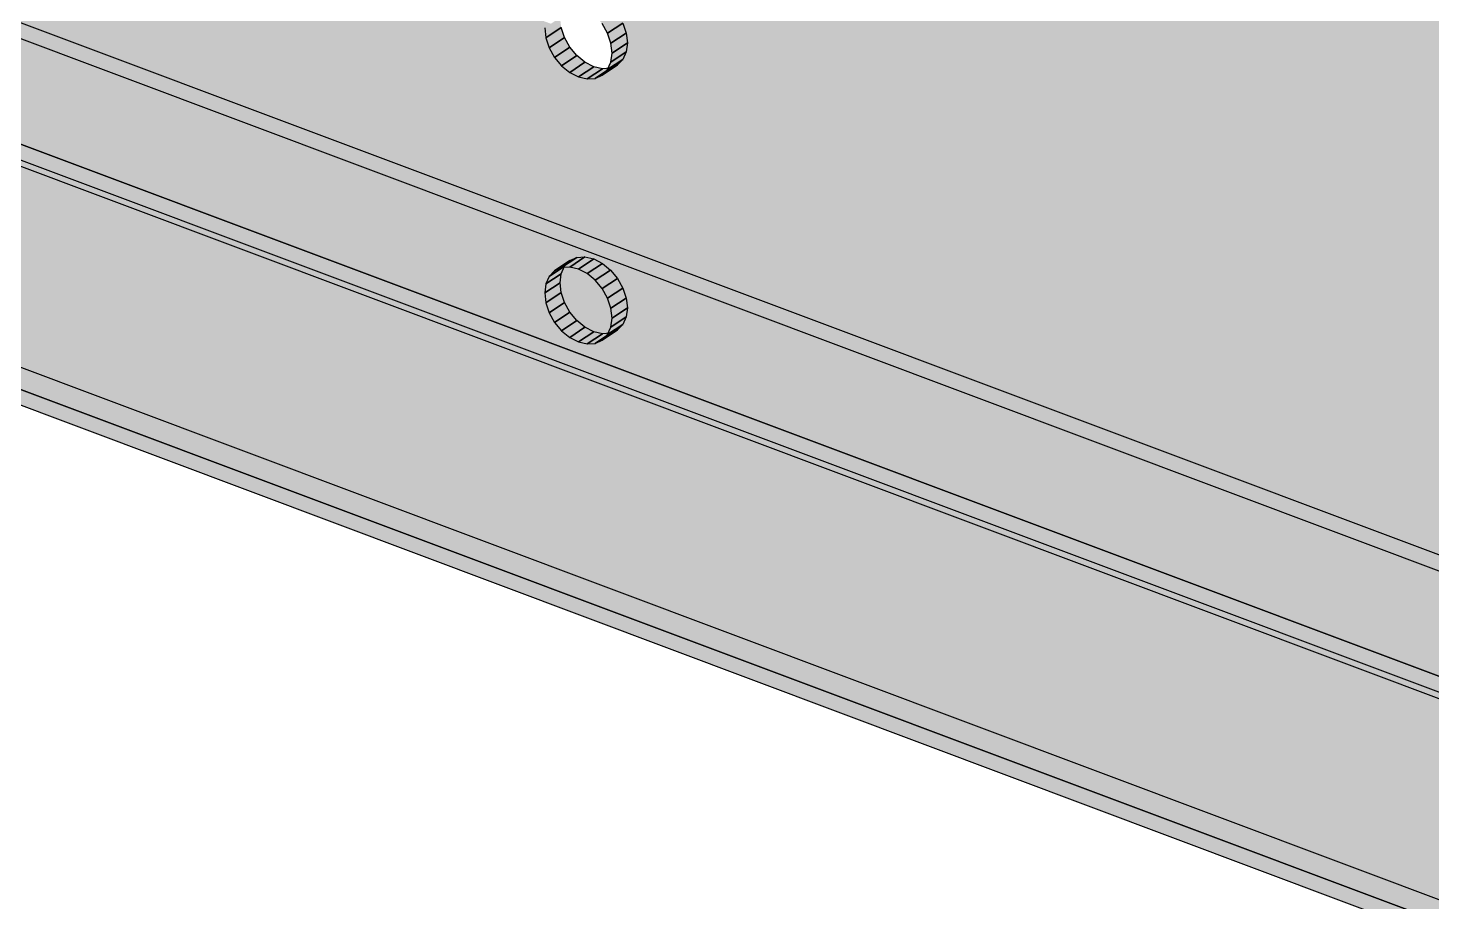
# Model space of a CAD drawing. Header units: millimetres. Extents: x 50 to 612415, y 2 to 4150.
# Drawn here: x 506437.7 to 506584.9, y 2589.8 to 2681.4 of the extents above; entities that cross this region are included whole.
import ezdxf

# ---------------------------------------------------------------- set-up
doc = ezdxf.new("R2010")
doc.units = ezdxf.units.MM
doc.layers.add('HATCH', color=8, linetype='Continuous', lineweight=9)
doc.layers.add('OUTLINE', color=7, linetype='Continuous', lineweight=25)

msp = doc.modelspace()

# ---------------------------------------------------------------- hatches: boundary and pattern name
at = {"layer": 'HATCH', "true_color": 0x5b747f}
for points in [[(505686.838, 3024.324), (505674.414, 3015.847), (506700.147, 2613.081)], [(505686.838, 3024.324), (506700.147, 2613.081), (506700.511, 2615.94)], [(505686.838, 3024.324), (506700.511, 2615.94), (506701.579, 2618.332)], [(505686.838, 3024.324), (506701.579, 2618.332), (506703.278, 2620.092)], [(505686.838, 3024.324), (506703.278, 2620.092), (506705.493, 2621.101)], [(505686.838, 3024.324), (506705.493, 2621.101), (506708.072, 2621.29)], [(505686.838, 3024.324), (506708.072, 2621.29), (506710.839, 2620.646)], [(507734.839, 2269.056), (505686.838, 3024.324), (506710.839, 2620.646)], [(506698.543, 2612.012), (505672.81, 3014.778), (505685.235, 3023.255)], [(506698.907, 2614.871), (506698.543, 2612.012), (505685.235, 3023.255)], [(506699.975, 2617.262), (506698.907, 2614.871), (505685.235, 3023.255)], [(506701.674, 2619.022), (506699.975, 2617.262), (505685.235, 3023.255)], [(506703.889, 2620.031), (506701.674, 2619.022), (505685.235, 3023.255)], [(506706.468, 2620.221), (506703.889, 2620.031), (505685.235, 3023.255)], [(506709.235, 2619.577), (506706.468, 2620.221), (505685.235, 3023.255)], [(506709.235, 2619.577), (505685.235, 3023.255), (507733.236, 2267.986)], [(506703.278, 2603.722), (505674.414, 3015.847), (506496.993, 2684.981)], [(506703.278, 2603.722), (506701.579, 2606.757), (505674.414, 3015.847)], [(506701.579, 2606.757), (506700.511, 2609.949), (505674.414, 3015.847)], [(506700.511, 2609.949), (506700.147, 2613.081), (505674.414, 3015.847)], [(506495.389, 2683.912), (505672.81, 3014.778), (506701.674, 2602.653)], [(505672.81, 3014.778), (506699.975, 2605.688), (506701.674, 2602.653)], [(505672.81, 3014.778), (506698.907, 2608.88), (506699.975, 2605.688)], [(505672.81, 3014.778), (506698.543, 2612.012), (506698.907, 2608.88)], [(505788.629, 2913.587), (507677.956, 2216.548), (505788.629, 2925.046)], [(505787.025, 2923.977), (507676.353, 2215.479), (505787.025, 2912.518)], [(507653.899, 2185.463), (505764.571, 2893.96), (505764.571, 2912.48)], [(507653.899, 2203.982), (505764.571, 2912.48), (506067.698, 2808.878)], [(507653.899, 2203.982), (507653.899, 2185.463), (505764.571, 2912.48)], [(505766.175, 2913.549), (505766.175, 2895.03), (507655.503, 2186.532)], [(506069.302, 2809.947), (505766.175, 2913.549), (507655.503, 2205.051)], [(505766.175, 2913.549), (507655.503, 2186.532), (507655.503, 2205.051)], [(507676.353, 2202.747), (505787.025, 2911.245), (505787.025, 2912.518)], [(507676.353, 2204.02), (507676.353, 2202.747), (505787.025, 2912.518)], [(507676.353, 2215.479), (507676.353, 2204.02), (505787.025, 2912.518)], [(505788.629, 2913.587), (505788.629, 2912.314), (507677.956, 2203.816)], [(505788.629, 2913.587), (507677.956, 2203.816), (507677.956, 2205.089)], [(505788.629, 2913.587), (507677.956, 2205.089), (507677.956, 2216.548)], [(507677.956, 2203.816), (505788.629, 2912.314), (505788.629, 2909.999)], [(507677.956, 2203.816), (505788.629, 2909.999), (507677.956, 2201.501)], [(505766.175, 2895.03), (505766.175, 2897.345), (507655.503, 2188.847)], [(507655.503, 2186.532), (505766.175, 2895.03), (507655.503, 2188.847)], [(506071.106, 2838.21), (506071.226, 2839.154), (506491.981, 2680.382)], [(506071.226, 2839.154), (506491.861, 2681.416), (506491.981, 2680.382)], [(506069.302, 2837.726), (506072.71, 2813.477), (506496.993, 2657.202)], [(506496.993, 2677.342), (506069.302, 2837.726), (506496.993, 2657.202)], [(506494.498, 2679.396), (506493.937, 2680.398), (506069.302, 2837.726)], [(506495.229, 2678.515), (506494.498, 2679.396), (506069.302, 2837.726)], [(506493.937, 2680.398), (506493.585, 2681.451), (506069.302, 2837.726)], [(506496.08, 2677.815), (506495.229, 2678.515), (506069.302, 2837.726)], [(506496.993, 2677.342), (506496.08, 2677.815), (506069.302, 2837.726)], [(506070.193, 2836.84), (506070.753, 2837.421), (506491.981, 2680.382)], [(506070.753, 2837.421), (506071.106, 2838.21), (506491.981, 2680.382)], [(506495.389, 2656.133), (506071.106, 2812.408), (506067.698, 2836.657)], [(506067.698, 2836.657), (506068.611, 2836.445), (506491.981, 2680.382)], [(506495.389, 2656.133), (506067.698, 2836.657), (506495.389, 2676.273)], [(506067.698, 2836.657), (506492.334, 2679.328), (506492.894, 2678.327)], [(506067.698, 2836.657), (506492.894, 2678.327), (506493.625, 2677.446)], [(506067.698, 2836.657), (506491.981, 2680.382), (506492.334, 2679.328)], [(506067.698, 2836.657), (506493.625, 2677.446), (506494.476, 2676.745)], [(506067.698, 2836.657), (506494.476, 2676.745), (506495.389, 2676.273)], [(506068.611, 2836.445), (506069.462, 2836.507), (506491.981, 2680.382)], [(506069.462, 2836.507), (506070.193, 2836.84), (506491.981, 2680.382)], [(506491.861, 2653.636), (506071.226, 2811.374), (506071.106, 2812.408)], [(506491.981, 2654.58), (506491.861, 2653.636), (506071.106, 2812.408)], [(506492.334, 2655.369), (506491.981, 2654.58), (506071.106, 2812.408)], [(506492.894, 2655.95), (506492.334, 2655.369), (506071.106, 2812.408)], [(506493.625, 2656.282), (506492.894, 2655.95), (506071.106, 2812.408)], [(506494.476, 2656.345), (506493.625, 2656.282), (506071.106, 2812.408)], [(506495.389, 2656.133), (506494.476, 2656.345), (506071.106, 2812.408)], [(506072.71, 2813.477), (506072.83, 2812.443), (506493.465, 2654.705)], [(506072.71, 2813.477), (506493.465, 2654.705), (506493.585, 2655.649)], [(506072.71, 2813.477), (506493.585, 2655.649), (506493.937, 2656.438)], [(506072.71, 2813.477), (506493.937, 2656.438), (506494.498, 2657.019)], [(506072.71, 2813.477), (506494.498, 2657.019), (506495.229, 2657.352)], [(506072.71, 2813.477), (506495.229, 2657.352), (506496.08, 2657.414)], [(506072.71, 2813.477), (506496.08, 2657.414), (506496.993, 2657.202)], [(506493.585, 2653.672), (506072.83, 2812.443), (506072.71, 2811.5)], [(506493.585, 2653.672), (506493.465, 2654.705), (506072.83, 2812.443)], [(506071.106, 2810.431), (506071.226, 2811.374), (506491.981, 2652.602)], [(506071.226, 2811.374), (506491.861, 2653.636), (506491.981, 2652.602)], [(506493.585, 2653.672), (506072.357, 2810.711), (506071.797, 2810.13)], [(506493.585, 2653.672), (506072.71, 2811.5), (506072.357, 2810.711)], [(506493.585, 2653.672), (506070.215, 2809.735), (506069.302, 2809.947)], [(506494.498, 2651.617), (506493.937, 2652.618), (506069.302, 2809.947)], [(506495.229, 2650.736), (506494.498, 2651.617), (506069.302, 2809.947)], [(506493.937, 2652.618), (506493.585, 2653.672), (506069.302, 2809.947)], [(506496.08, 2650.035), (506495.229, 2650.736), (506069.302, 2809.947)], [(506496.993, 2649.563), (506496.08, 2650.035), (506069.302, 2809.947)], [(506496.993, 2649.563), (506069.302, 2809.947), (507655.503, 2205.051)], [(506070.193, 2809.061), (506070.753, 2809.642), (506491.981, 2652.602)], [(506493.585, 2653.672), (506071.066, 2809.797), (506070.215, 2809.735)], [(506070.753, 2809.642), (506071.106, 2810.431), (506491.981, 2652.602)], [(506493.585, 2653.672), (506071.797, 2810.13), (506071.066, 2809.797)], [(506067.698, 2808.878), (506068.611, 2808.665), (506491.981, 2652.602)], [(506067.698, 2808.878), (506492.334, 2651.549), (506492.894, 2650.548)], [(506067.698, 2808.878), (506492.894, 2650.548), (506493.625, 2649.667)], [(506067.698, 2808.878), (506491.981, 2652.602), (506492.334, 2651.549)], [(506067.698, 2808.878), (506493.625, 2649.667), (506494.476, 2648.966)], [(506067.698, 2808.878), (506494.476, 2648.966), (506495.389, 2648.493)], [(507653.899, 2203.982), (506067.698, 2808.878), (506495.389, 2648.493)], [(506068.611, 2808.665), (506069.462, 2808.728), (506491.981, 2652.602)], [(506069.462, 2808.728), (506070.193, 2809.061), (506491.981, 2652.602)], [(506703.278, 2603.722), (506496.993, 2684.981), (506497.906, 2684.509)], [(506703.278, 2603.722), (506497.906, 2684.509), (506498.757, 2683.808)], [(506496.302, 2683.439), (506495.389, 2683.912), (506701.674, 2602.653)], [(506497.153, 2682.739), (506496.302, 2683.439), (506701.674, 2602.653)], [(506497.884, 2681.858), (506497.153, 2682.739), (506701.674, 2602.653)], [(506703.278, 2603.722), (506498.757, 2683.808), (506499.488, 2682.927)], [(506703.278, 2603.722), (506499.488, 2682.927), (506500.049, 2681.926)], [(506491.861, 2681.416), (506491.981, 2680.382), (506493.585, 2681.451), (506493.465, 2682.485)], [(506498.445, 2680.856), (506497.884, 2681.858), (506701.674, 2602.653)], [(506703.278, 2603.722), (506500.049, 2681.926), (506500.401, 2680.872)], [(506498.797, 2679.803), (506498.445, 2680.856), (506701.674, 2602.653)], [(506498.918, 2678.769), (506498.797, 2679.803), (506500.401, 2680.872), (506500.522, 2679.838)], [(506498.918, 2678.769), (506498.797, 2679.803), (506701.674, 2602.653)], [(506703.278, 2603.722), (506500.401, 2680.872), (506500.522, 2679.838)], [(506703.278, 2603.722), (506500.522, 2679.838), (506500.401, 2678.895)], [(506498.797, 2677.826), (506498.918, 2678.769), (506701.674, 2602.653)], [(506703.278, 2603.722), (506500.401, 2678.895), (506500.049, 2678.106)], [(506703.278, 2603.722), (506497.906, 2677.13), (506496.993, 2677.342)], [(506496.993, 2677.342), (506496.993, 2657.202), (506924.685, 2496.818)], [(506705.493, 2601.053), (506703.278, 2603.722), (506496.993, 2677.342)], [(506708.072, 2598.929), (506705.493, 2601.053), (506496.993, 2677.342)], [(506710.839, 2597.497), (506708.072, 2598.929), (506496.993, 2677.342)], [(506710.839, 2597.497), (506496.993, 2677.342), (507352.376, 2336.433)], [(506496.993, 2677.342), (506924.685, 2496.818), (507352.376, 2336.433)], [(506497.884, 2676.456), (506498.445, 2677.037), (506701.674, 2602.653)], [(506703.278, 2603.722), (506498.757, 2677.192), (506497.906, 2677.13)], [(506498.445, 2677.037), (506498.797, 2677.826), (506701.674, 2602.653)], [(506703.278, 2603.722), (506499.488, 2677.525), (506498.757, 2677.192)], [(506703.278, 2603.722), (506500.049, 2678.106), (506499.488, 2677.525)], [(506495.389, 2676.273), (506496.302, 2676.06), (506701.674, 2602.653)], [(506923.081, 2495.748), (506495.389, 2656.133), (506495.389, 2676.273)], [(506495.389, 2676.273), (506701.674, 2602.653), (506703.889, 2599.983)], [(506495.389, 2676.273), (506703.889, 2599.983), (506706.468, 2597.86)], [(506495.389, 2676.273), (506706.468, 2597.86), (506709.235, 2596.428)], [(507350.772, 2335.364), (506495.389, 2676.273), (506709.235, 2596.428)], [(507350.772, 2335.364), (506923.081, 2495.748), (506495.389, 2676.273)], [(506496.302, 2676.06), (506497.153, 2676.123), (506701.674, 2602.653)], [(506497.153, 2676.123), (506497.884, 2676.456), (506701.674, 2602.653)], [(506923.081, 2495.748), (506496.302, 2655.66), (506495.389, 2656.133)], [(506496.993, 2657.202), (506497.906, 2656.729), (506924.685, 2496.818)], [(506497.906, 2656.729), (506498.757, 2656.029), (506924.685, 2496.818)], [(506491.861, 2653.636), (506491.981, 2652.602), (506493.585, 2653.672), (506493.465, 2654.705)], [(506923.081, 2495.748), (506497.153, 2654.959), (506496.302, 2655.66)], [(506923.081, 2495.748), (506497.884, 2654.078), (506497.153, 2654.959)], [(506498.757, 2656.029), (506499.488, 2655.147), (506924.685, 2496.818)], [(506499.488, 2655.147), (506500.049, 2654.146), (506924.685, 2496.818)], [(506923.081, 2495.748), (506498.445, 2653.077), (506497.884, 2654.078)], [(506500.049, 2654.146), (506500.401, 2653.093), (506924.685, 2496.818)], [(506923.081, 2495.748), (506498.797, 2652.023), (506498.445, 2653.077)], [(506498.918, 2650.99), (506498.797, 2652.023), (506500.401, 2653.093), (506500.522, 2652.059)], [(506919.552, 2493.252), (506498.918, 2650.99), (506498.797, 2652.023)], [(506919.673, 2494.195), (506919.552, 2493.252), (506498.797, 2652.023)], [(506920.025, 2494.984), (506919.673, 2494.195), (506498.797, 2652.023)], [(506920.586, 2495.565), (506920.025, 2494.984), (506498.797, 2652.023)], [(506921.317, 2495.898), (506920.586, 2495.565), (506498.797, 2652.023)], [(506922.168, 2495.961), (506921.317, 2495.898), (506498.797, 2652.023)], [(506923.081, 2495.748), (506922.168, 2495.961), (506498.797, 2652.023)], [(506500.401, 2653.093), (506500.522, 2652.059), (506921.156, 2494.321)], [(506500.401, 2653.093), (506921.156, 2494.321), (506921.276, 2495.265)], [(506500.401, 2653.093), (506921.276, 2495.265), (506921.629, 2496.054)], [(506500.401, 2653.093), (506921.629, 2496.054), (506922.19, 2496.634)], [(506500.401, 2653.093), (506922.19, 2496.634), (506922.92, 2496.967)], [(506500.401, 2653.093), (506922.92, 2496.967), (506923.771, 2497.03)], [(506500.401, 2653.093), (506923.771, 2497.03), (506924.685, 2496.818)], [(506921.276, 2493.287), (506500.522, 2652.059), (506500.401, 2651.116)], [(506921.276, 2493.287), (506921.156, 2494.321), (506500.522, 2652.059)], [(506498.797, 2650.046), (506498.918, 2650.99), (506919.673, 2492.218)], [(506498.918, 2650.99), (506919.552, 2493.252), (506919.673, 2492.218)], [(506921.276, 2493.287), (506500.049, 2650.326), (506499.488, 2649.746)], [(506921.276, 2493.287), (506500.401, 2651.116), (506500.049, 2650.326)], [(506921.276, 2493.287), (506497.906, 2649.35), (506496.993, 2649.563)], [(506922.19, 2491.233), (506921.629, 2492.234), (506496.993, 2649.563)], [(506922.92, 2490.352), (506922.19, 2491.233), (506496.993, 2649.563)], [(506921.629, 2492.234), (506921.276, 2493.287), (506496.993, 2649.563)], [(506923.771, 2489.651), (506922.92, 2490.352), (506496.993, 2649.563)], [(506924.685, 2489.178), (506923.771, 2489.651), (506496.993, 2649.563)], [(506924.685, 2489.178), (506496.993, 2649.563), (507655.503, 2205.051)], [(506497.884, 2648.676), (506498.445, 2649.257), (506919.673, 2492.218)], [(506921.276, 2493.287), (506498.757, 2649.413), (506497.906, 2649.35)], [(506498.445, 2649.257), (506498.797, 2650.046), (506919.673, 2492.218)], [(506921.276, 2493.287), (506499.488, 2649.746), (506498.757, 2649.413)], [(506495.389, 2648.493), (506496.302, 2648.281), (506919.673, 2492.218)], [(506495.389, 2648.493), (506920.025, 2491.165), (506920.586, 2490.163)], [(506495.389, 2648.493), (506920.586, 2490.163), (506921.317, 2489.282)], [(506495.389, 2648.493), (506919.673, 2492.218), (506920.025, 2491.165)], [(506495.389, 2648.493), (506921.317, 2489.282), (506922.168, 2488.582)], [(506495.389, 2648.493), (506922.168, 2488.582), (506923.081, 2488.109)], [(507653.899, 2203.982), (506495.389, 2648.493), (506923.081, 2488.109)], [(506496.302, 2648.281), (506497.153, 2648.343), (506919.673, 2492.218)], [(506497.153, 2648.343), (506497.884, 2648.676), (506919.673, 2492.218)]]:
    msp.add_hatch(color=147, dxfattribs=at).paths.add_polyline_path(points)
at = {"layer": 'HATCH', "true_color": 0x617c87}
for points in [[(505787.025, 2923.977), (507676.353, 2215.479), (507677.956, 2216.548), (505788.629, 2925.046)], [(505766.175, 2897.345), (507655.503, 2188.847), (507677.956, 2203.816), (505788.629, 2912.314)], [(507676.353, 2202.747), (505787.025, 2911.245), (505788.629, 2912.314), (507677.956, 2203.816)], [(507655.503, 2186.532), (505766.175, 2895.03), (505788.629, 2909.999), (507677.956, 2201.501)], [(507653.899, 2185.463), (505764.571, 2893.96), (505766.175, 2895.03), (507655.503, 2186.532)], [(506492.894, 2678.327), (506493.625, 2677.446), (506495.229, 2678.515), (506494.498, 2679.396)], [(506494.476, 2676.745), (506495.389, 2676.273), (506496.993, 2677.342), (506496.08, 2677.815)], [(506496.302, 2655.66), (506495.389, 2656.133), (506496.993, 2657.202), (506497.906, 2656.729)], [(506497.884, 2654.078), (506497.153, 2654.959), (506498.757, 2656.029), (506499.488, 2655.147)], [(506492.894, 2650.548), (506493.625, 2649.667), (506495.229, 2650.736), (506494.498, 2651.617)], [(506494.476, 2648.966), (506495.389, 2648.493), (506496.993, 2649.563), (506496.08, 2650.035)]]:
    msp.add_hatch(color=145, dxfattribs=at).paths.add_polyline_path(points)
at = {"layer": 'HATCH', "true_color": 0x607a85}
for points in [[(506498.445, 2680.856), (506497.884, 2681.858), (506499.488, 2682.927), (506500.049, 2681.926)], [(506492.334, 2679.328), (506492.894, 2678.327), (506494.498, 2679.396), (506493.937, 2680.398)], [(506498.445, 2653.077), (506497.884, 2654.078), (506499.488, 2655.147), (506500.049, 2654.146)], [(506492.334, 2651.549), (506492.894, 2650.548), (506494.498, 2651.617), (506493.937, 2652.618)]]:
    msp.add_hatch(color=155, dxfattribs=at).paths.add_polyline_path(points)
at = {"layer": 'HATCH', "true_color": 0x5e7783}
for points in [[(506491.981, 2680.382), (506492.334, 2679.328), (506493.937, 2680.398), (506493.585, 2681.451)], [(506498.797, 2679.803), (506498.445, 2680.856), (506500.049, 2681.926), (506500.401, 2680.872)], [(506491.981, 2652.602), (506492.334, 2651.549), (506493.937, 2652.618), (506493.585, 2653.672)], [(506498.797, 2652.023), (506498.445, 2653.077), (506500.049, 2654.146), (506500.401, 2653.093)]]:
    msp.add_hatch(color=155, dxfattribs=at).paths.add_polyline_path(points)
at = {"layer": 'HATCH', "true_color": 0x58717b}
for points in [[(506498.797, 2677.826), (506498.918, 2678.769), (506500.522, 2679.838), (506500.401, 2678.895)], [(506491.981, 2654.58), (506491.861, 2653.636), (506493.465, 2654.705), (506493.585, 2655.649)], [(506498.797, 2650.046), (506498.918, 2650.99), (506500.522, 2652.059), (506500.401, 2651.116)]]:
    msp.add_hatch(color=147, dxfattribs=at).paths.add_polyline_path(points)
at = {"layer": 'HATCH', "true_color": 0x617c88}
for points in [[(506493.625, 2677.446), (506494.476, 2676.745), (506496.08, 2677.815), (506495.229, 2678.515)], [(506497.153, 2654.959), (506496.302, 2655.66), (506497.906, 2656.729), (506498.757, 2656.029)], [(506493.625, 2649.667), (506494.476, 2648.966), (506496.08, 2650.035), (506495.229, 2650.736)]]:
    msp.add_hatch(color=145, dxfattribs=at).paths.add_polyline_path(points)
at = {"layer": 'HATCH', "true_color": 0x576f79}
for points in [[(506498.445, 2677.037), (506498.797, 2677.826), (506500.401, 2678.895), (506500.049, 2678.106)], [(506492.334, 2655.369), (506491.981, 2654.58), (506493.585, 2655.649), (506493.937, 2656.438)], [(506498.445, 2649.257), (506498.797, 2650.046), (506500.401, 2651.116), (506500.049, 2650.326)]]:
    msp.add_hatch(color=147, dxfattribs=at).paths.add_polyline_path(points)
at = {"layer": 'HATCH', "true_color": 0x607b86}
for points in [[(506495.389, 2676.273), (506496.302, 2676.06), (506497.906, 2677.13), (506496.993, 2677.342)], [(506495.389, 2656.133), (506494.476, 2656.345), (506496.08, 2657.414), (506496.993, 2657.202)], [(506495.389, 2648.493), (506496.302, 2648.281), (506497.906, 2649.35), (506496.993, 2649.563)]]:
    msp.add_hatch(color=155, dxfattribs=at).paths.add_polyline_path(points)
at = {"layer": 'HATCH', "true_color": 0x5f7984}
for points in [[(506496.302, 2676.06), (506497.153, 2676.123), (506498.757, 2677.192), (506497.906, 2677.13)], [(506494.476, 2656.345), (506493.625, 2656.282), (506495.229, 2657.352), (506496.08, 2657.414)], [(506496.302, 2648.281), (506497.153, 2648.343), (506498.757, 2649.413), (506497.906, 2649.35)]]:
    msp.add_hatch(color=155, dxfattribs=at).paths.add_polyline_path(points)
at = {"layer": 'HATCH', "true_color": 0x5c7681}
for points in [[(506497.153, 2676.123), (506497.884, 2676.456), (506499.488, 2677.525), (506498.757, 2677.192)], [(506493.625, 2656.282), (506492.894, 2655.95), (506494.498, 2657.019), (506495.229, 2657.352)], [(506497.153, 2648.343), (506497.884, 2648.676), (506499.488, 2649.746), (506498.757, 2649.413)]]:
    msp.add_hatch(color=155, dxfattribs=at).paths.add_polyline_path(points)
at = {"layer": 'HATCH', "true_color": 0x5a737d}
for points in [[(506497.884, 2676.456), (506498.445, 2677.037), (506500.049, 2678.106), (506499.488, 2677.525)], [(506492.894, 2655.95), (506492.334, 2655.369), (506493.937, 2656.438), (506494.498, 2657.019)], [(506497.884, 2648.676), (506498.445, 2649.257), (506500.049, 2650.326), (506499.488, 2649.746)]]:
    msp.add_hatch(color=147, dxfattribs=at).paths.add_polyline_path(points)

# ---------------------------------------------------------------- linework, layer by layer
at = {"layer": 'OUTLINE', "color": 139, "true_color": 0x42544a}
for p, q in [((507677.956, 2216.548), (505788.629, 2925.046)), ((507677.956, 2216.548), (505788.629, 2925.046)), ((505787.025, 2923.977), (507676.353, 2215.479)), ((505787.025, 2923.977), (507676.353, 2215.479)), ((507677.956, 2203.816), (505788.629, 2912.314)), ((505788.629, 2912.314), (507677.956, 2203.816)), ((505788.629, 2912.314), (507677.956, 2203.816)), ((507677.956, 2203.816), (505788.629, 2912.314)), ((507676.353, 2202.747), (505787.025, 2911.245)), ((507676.353, 2202.747), (505787.025, 2911.245)), ((505788.629, 2909.999), (507677.956, 2201.501)), ((505788.629, 2909.999), (507677.956, 2201.501)), ((505766.175, 2897.345), (507655.503, 2188.847)), ((505766.175, 2897.345), (507655.503, 2188.847)), ((505766.175, 2895.03), (507655.503, 2186.532)), ((507655.503, 2186.532), (505766.175, 2895.03)), ((505766.175, 2895.03), (507655.503, 2186.532)), ((507655.503, 2186.532), (505766.175, 2895.03)), ((507653.899, 2185.463), (505764.571, 2893.96)), ((507653.899, 2185.463), (505764.571, 2893.96)), ((506491.861, 2681.416), (506491.981, 2680.382)), ((506491.861, 2681.416), (506491.981, 2680.382)), ((506493.585, 2681.451), (506491.981, 2680.382)), ((506491.981, 2680.382), (506493.585, 2681.451)), ((506493.937, 2680.398), (506493.585, 2681.451)), ((506493.937, 2680.398), (506493.585, 2681.451)), ((506498.445, 2680.856), (506497.884, 2681.858)), ((506498.445, 2680.856), (506497.884, 2681.858)), ((506498.445, 2680.856), (506500.049, 2681.926)), ((506500.049, 2681.926), (506498.445, 2680.856)), ((506500.049, 2681.926), (506500.401, 2680.872)), ((506500.049, 2681.926), (506500.401, 2680.872)), ((506491.981, 2680.382), (506492.334, 2679.328)), ((506491.981, 2680.382), (506492.334, 2679.328)), ((506493.937, 2680.398), (506492.334, 2679.328)), ((506492.334, 2679.328), (506493.937, 2680.398)), ((506494.498, 2679.396), (506493.937, 2680.398)), ((506494.498, 2679.396), (506493.937, 2680.398)), ((506498.797, 2679.803), (506498.445, 2680.856)), ((506498.797, 2679.803), (506498.445, 2680.856)), ((506498.797, 2679.803), (506500.401, 2680.872)), ((506500.401, 2680.872), (506498.797, 2679.803)), ((506498.918, 2678.769), (506498.797, 2679.803)), ((506498.918, 2678.769), (506498.797, 2679.803)), ((506498.918, 2678.769), (506500.522, 2679.838)), ((506500.522, 2679.838), (506498.918, 2678.769)), ((506500.401, 2680.872), (506500.522, 2679.838)), ((506500.401, 2680.872), (506500.522, 2679.838)), ((506500.522, 2679.838), (506500.401, 2678.895)), ((506500.522, 2679.838), (506500.401, 2678.895)), ((506492.334, 2679.328), (506492.894, 2678.327)), ((506492.334, 2679.328), (506492.894, 2678.327)), ((506492.894, 2678.327), (506494.498, 2679.396)), ((506494.498, 2679.396), (506492.894, 2678.327)), ((506492.894, 2678.327), (506493.625, 2677.446)), ((506492.894, 2678.327), (506493.625, 2677.446)), ((506493.625, 2677.446), (506495.229, 2678.515)), ((506495.229, 2678.515), (506493.625, 2677.446)), ((506495.229, 2678.515), (506494.498, 2679.396)), ((506495.229, 2678.515), (506494.498, 2679.396)), ((506496.08, 2677.815), (506495.229, 2678.515)), ((506496.08, 2677.815), (506495.229, 2678.515)), ((506498.797, 2677.826), (506500.401, 2678.895)), ((506500.401, 2678.895), (506498.797, 2677.826)), ((506498.797, 2677.826), (506498.918, 2678.769)), ((506498.797, 2677.826), (506498.918, 2678.769)), ((506500.401, 2678.895), (506500.049, 2678.106)), ((506500.401, 2678.895), (506500.049, 2678.106)), ((506493.625, 2677.446), (506494.476, 2676.745)), ((506493.625, 2677.446), (506494.476, 2676.745)), ((506494.476, 2676.745), (506496.08, 2677.815)), ((506496.08, 2677.815), (506494.476, 2676.745)), ((506494.476, 2676.745), (506495.389, 2676.273)), ((506494.476, 2676.745), (506495.389, 2676.273)), ((506495.389, 2676.273), (506496.993, 2677.342)), ((506496.993, 2677.342), (506495.389, 2676.273)), ((506496.993, 2677.342), (506496.08, 2677.815)), ((506496.993, 2677.342), (506496.08, 2677.815)), ((506496.302, 2676.06), (506497.906, 2677.13)), ((506497.906, 2677.13), (506496.302, 2676.06)), ((506497.906, 2677.13), (506496.993, 2677.342)), ((506497.906, 2677.13), (506496.993, 2677.342)), ((506497.153, 2676.123), (506498.757, 2677.192)), ((506498.757, 2677.192), (506497.153, 2676.123)), ((506497.884, 2676.456), (506499.488, 2677.525)), ((506499.488, 2677.525), (506497.884, 2676.456)), ((506497.884, 2676.456), (506498.445, 2677.037)), ((506497.884, 2676.456), (506498.445, 2677.037)), ((506498.757, 2677.192), (506497.906, 2677.13)), ((506498.757, 2677.192), (506497.906, 2677.13)), ((506498.445, 2677.037), (506500.049, 2678.106)), ((506500.049, 2678.106), (506498.445, 2677.037)), ((506498.445, 2677.037), (506498.797, 2677.826)), ((506498.445, 2677.037), (506498.797, 2677.826)), ((506499.488, 2677.525), (506498.757, 2677.192)), ((506499.488, 2677.525), (506498.757, 2677.192)), ((506500.049, 2678.106), (506499.488, 2677.525)), ((506500.049, 2678.106), (506499.488, 2677.525)), ((506495.389, 2676.273), (506496.302, 2676.06)), ((506495.389, 2676.273), (506496.302, 2676.06)), ((506496.302, 2676.06), (506497.153, 2676.123)), ((506496.302, 2676.06), (506497.153, 2676.123)), ((506497.153, 2676.123), (506497.884, 2676.456)), ((506497.153, 2676.123), (506497.884, 2676.456)), ((506493.937, 2656.438), (506492.334, 2655.369)), ((506492.334, 2655.369), (506493.937, 2656.438)), ((506494.498, 2657.019), (506492.894, 2655.95)), ((506492.894, 2655.95), (506494.498, 2657.019)), ((506493.625, 2656.282), (506492.894, 2655.95)), ((506493.625, 2656.282), (506492.894, 2655.95)), ((506493.585, 2655.649), (506493.937, 2656.438)), ((506493.585, 2655.649), (506493.937, 2656.438)), ((506495.229, 2657.352), (506493.625, 2656.282)), ((506493.625, 2656.282), (506495.229, 2657.352)), ((506494.476, 2656.345), (506493.625, 2656.282)), ((506494.476, 2656.345), (506493.625, 2656.282)), ((506493.937, 2656.438), (506494.498, 2657.019)), ((506493.937, 2656.438), (506494.498, 2657.019)), ((506496.08, 2657.414), (506494.476, 2656.345)), ((506494.476, 2656.345), (506496.08, 2657.414)), ((506495.389, 2656.133), (506494.476, 2656.345)), ((506495.389, 2656.133), (506494.476, 2656.345)), ((506494.498, 2657.019), (506495.229, 2657.352)), ((506494.498, 2657.019), (506495.229, 2657.352)), ((506495.229, 2657.352), (506496.08, 2657.414)), ((506495.229, 2657.352), (506496.08, 2657.414)), ((506496.993, 2657.202), (506495.389, 2656.133)), ((506495.389, 2656.133), (506496.993, 2657.202)), ((506496.302, 2655.66), (506495.389, 2656.133)), ((506496.302, 2655.66), (506495.389, 2656.133)), ((506496.08, 2657.414), (506496.993, 2657.202)), ((506496.08, 2657.414), (506496.993, 2657.202)), ((506497.906, 2656.729), (506496.302, 2655.66)), ((506496.302, 2655.66), (506497.906, 2656.729)), ((506496.993, 2657.202), (506497.906, 2656.729)), ((506496.993, 2657.202), (506497.906, 2656.729)), ((506497.906, 2656.729), (506498.757, 2656.029)), ((506497.906, 2656.729), (506498.757, 2656.029)), ((506493.465, 2654.705), (506491.861, 2653.636)), ((506491.861, 2653.636), (506493.465, 2654.705)), ((506493.585, 2655.649), (506491.981, 2654.58)), ((506491.981, 2654.58), (506493.585, 2655.649)), ((506492.334, 2655.369), (506491.981, 2654.58)), ((506492.334, 2655.369), (506491.981, 2654.58)), ((506492.894, 2655.95), (506492.334, 2655.369)), ((506492.894, 2655.95), (506492.334, 2655.369)), ((506493.465, 2654.705), (506493.585, 2655.649)), ((506493.465, 2654.705), (506493.585, 2655.649)), ((506493.585, 2653.672), (506493.465, 2654.705)), ((506493.585, 2653.672), (506493.465, 2654.705)), ((506497.153, 2654.959), (506496.302, 2655.66)), ((506497.153, 2654.959), (506496.302, 2655.66)), ((506498.757, 2656.029), (506497.153, 2654.959)), ((506497.153, 2654.959), (506498.757, 2656.029)), ((506497.884, 2654.078), (506497.153, 2654.959)), ((506497.884, 2654.078), (506497.153, 2654.959)), ((506499.488, 2655.147), (506497.884, 2654.078)), ((506497.884, 2654.078), (506499.488, 2655.147)), ((506498.757, 2656.029), (506499.488, 2655.147)), ((506498.757, 2656.029), (506499.488, 2655.147)), ((506499.488, 2655.147), (506500.049, 2654.146)), ((506499.488, 2655.147), (506500.049, 2654.146)), ((506491.981, 2654.58), (506491.861, 2653.636)), ((506491.981, 2654.58), (506491.861, 2653.636)), ((506491.861, 2653.636), (506491.981, 2652.602)), ((506491.861, 2653.636), (506491.981, 2652.602)), ((506493.585, 2653.672), (506491.981, 2652.602)), ((506491.981, 2652.602), (506493.585, 2653.672)), ((506493.937, 2652.618), (506493.585, 2653.672)), ((506493.937, 2652.618), (506493.585, 2653.672)), ((506498.445, 2653.077), (506497.884, 2654.078)), ((506498.445, 2653.077), (506497.884, 2654.078)), ((506498.445, 2653.077), (506500.049, 2654.146)), ((506500.049, 2654.146), (506498.445, 2653.077)), ((506500.049, 2654.146), (506500.401, 2653.093)), ((506500.049, 2654.146), (506500.401, 2653.093)), ((506491.981, 2652.602), (506492.334, 2651.549)), ((506491.981, 2652.602), (506492.334, 2651.549)), ((506493.937, 2652.618), (506492.334, 2651.549)), ((506492.334, 2651.549), (506493.937, 2652.618)), ((506494.498, 2651.617), (506493.937, 2652.618)), ((506494.498, 2651.617), (506493.937, 2652.618)), ((506498.797, 2652.023), (506498.445, 2653.077)), ((506498.797, 2652.023), (506498.445, 2653.077)), ((506498.797, 2652.023), (506500.401, 2653.093)), ((506500.401, 2653.093), (506498.797, 2652.023)), ((506498.918, 2650.99), (506498.797, 2652.023)), ((506498.918, 2650.99), (506498.797, 2652.023)), ((506498.918, 2650.99), (506500.522, 2652.059)), ((506500.522, 2652.059), (506498.918, 2650.99)), ((506500.401, 2653.093), (506500.522, 2652.059)), ((506500.401, 2653.093), (506500.522, 2652.059)), ((506500.522, 2652.059), (506500.401, 2651.116)), ((506500.522, 2652.059), (506500.401, 2651.116)), ((506492.334, 2651.549), (506492.894, 2650.548)), ((506492.334, 2651.549), (506492.894, 2650.548)), ((506492.894, 2650.548), (506494.498, 2651.617)), ((506494.498, 2651.617), (506492.894, 2650.548)), ((506492.894, 2650.548), (506493.625, 2649.667)), ((506492.894, 2650.548), (506493.625, 2649.667)), ((506493.625, 2649.667), (506495.229, 2650.736)), ((506495.229, 2650.736), (506493.625, 2649.667)), ((506495.229, 2650.736), (506494.498, 2651.617)), ((506495.229, 2650.736), (506494.498, 2651.617)), ((506496.08, 2650.035), (506495.229, 2650.736)), ((506496.08, 2650.035), (506495.229, 2650.736)), ((506498.445, 2649.257), (506500.049, 2650.326)), ((506500.049, 2650.326), (506498.445, 2649.257)), ((506498.797, 2650.046), (506500.401, 2651.116)), ((506500.401, 2651.116), (506498.797, 2650.046)), ((506498.797, 2650.046), (506498.918, 2650.99)), ((506498.797, 2650.046), (506498.918, 2650.99)), ((506500.049, 2650.326), (506499.488, 2649.746)), ((506500.049, 2650.326), (506499.488, 2649.746)), ((506500.401, 2651.116), (506500.049, 2650.326)), ((506500.401, 2651.116), (506500.049, 2650.326)), ((506493.625, 2649.667), (506494.476, 2648.966)), ((506493.625, 2649.667), (506494.476, 2648.966)), ((506494.476, 2648.966), (506496.08, 2650.035)), ((506496.08, 2650.035), (506494.476, 2648.966)), ((506494.476, 2648.966), (506495.389, 2648.493)), ((506494.476, 2648.966), (506495.389, 2648.493)), ((506495.389, 2648.493), (506496.993, 2649.563)), ((506496.993, 2649.563), (506495.389, 2648.493)), ((506496.993, 2649.563), (506496.08, 2650.035)), ((506496.993, 2649.563), (506496.08, 2650.035)), ((506496.302, 2648.281), (506497.906, 2649.35)), ((506497.906, 2649.35), (506496.302, 2648.281)), ((506497.906, 2649.35), (506496.993, 2649.563)), ((506497.906, 2649.35), (506496.993, 2649.563)), ((506497.153, 2648.343), (506498.757, 2649.413)), ((506498.757, 2649.413), (506497.153, 2648.343)), ((506497.884, 2648.676), (506499.488, 2649.746)), ((506499.488, 2649.746), (506497.884, 2648.676)), ((506497.884, 2648.676), (506498.445, 2649.257)), ((506497.884, 2648.676), (506498.445, 2649.257)), ((506498.757, 2649.413), (506497.906, 2649.35)), ((506498.757, 2649.413), (506497.906, 2649.35)), ((506498.445, 2649.257), (506498.797, 2650.046)), ((506498.445, 2649.257), (506498.797, 2650.046)), ((506499.488, 2649.746), (506498.757, 2649.413)), ((506499.488, 2649.746), (506498.757, 2649.413)), ((506495.389, 2648.493), (506496.302, 2648.281)), ((506495.389, 2648.493), (506496.302, 2648.281)), ((506496.302, 2648.281), (506497.153, 2648.343)), ((506496.302, 2648.281), (506497.153, 2648.343)), ((506497.153, 2648.343), (506497.884, 2648.676)), ((506497.153, 2648.343), (506497.884, 2648.676))]:
    msp.add_line(p, q, dxfattribs=at)

doc.saveas('drawing.dxf')
